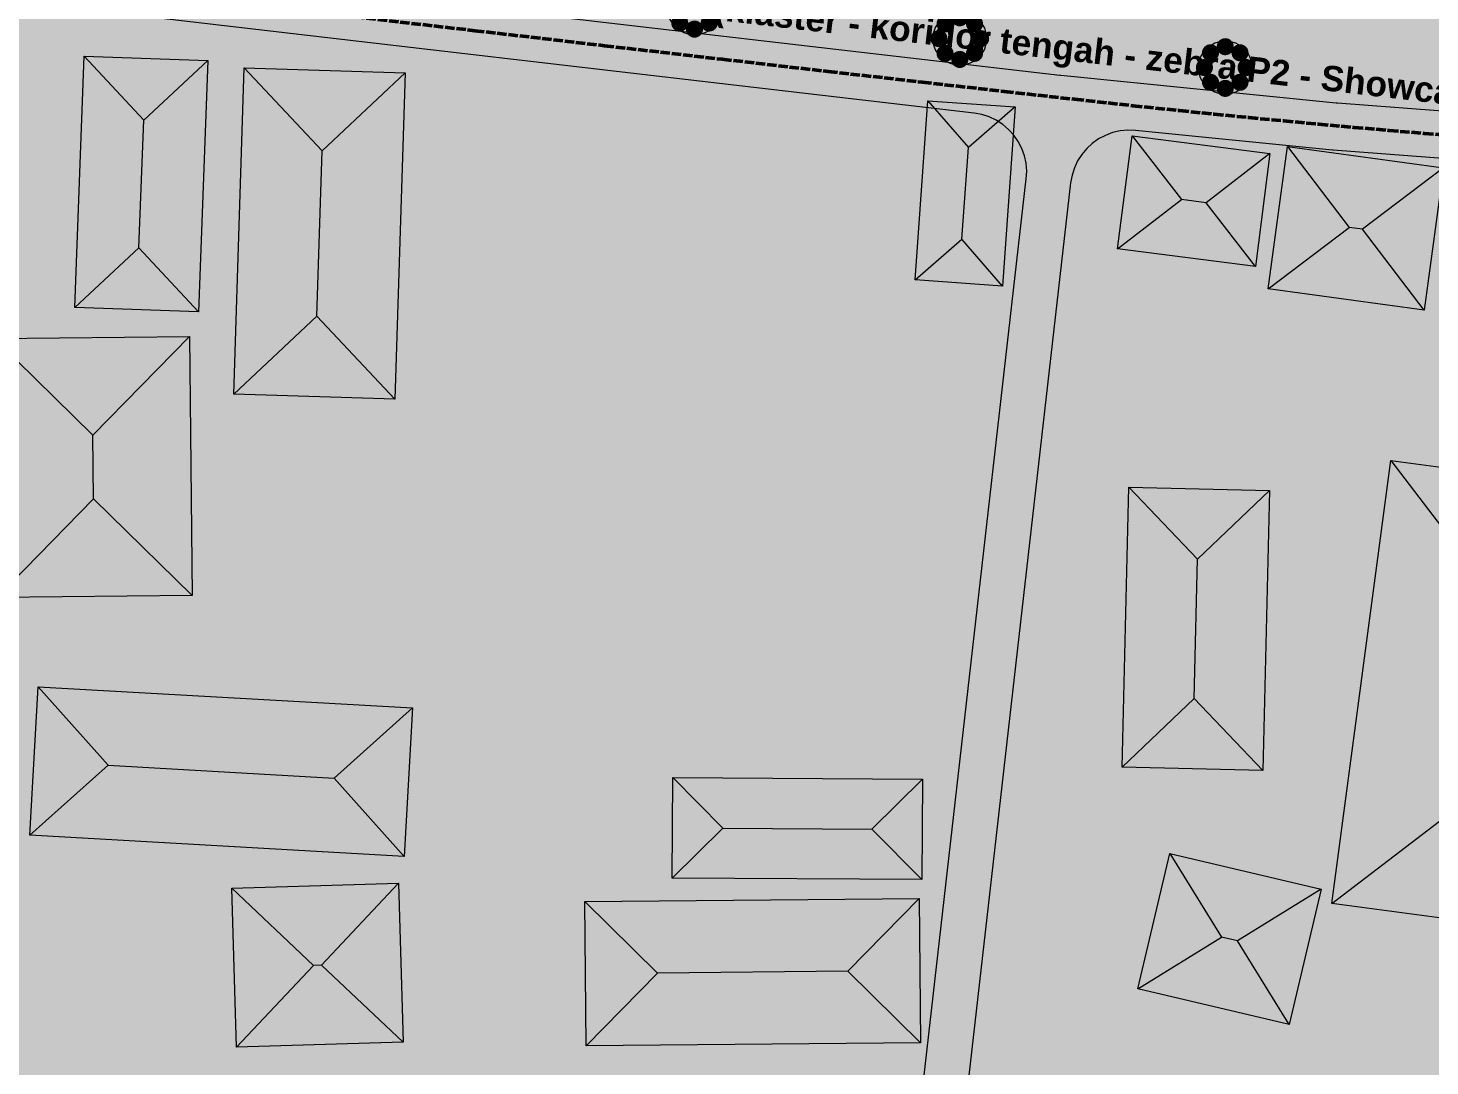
# Model space of a CAD drawing. Header units: metres. Extents: x 305909 to 307171, y 9156037 to 9156671.
# Drawn here: x 306562.7 to 306657.2, y 9156256.1 to 9156326 of the extents above; entities that cross this region are included whole.
import ezdxf

# ---------------------------------------------------------------- set-up
doc = ezdxf.new("R2010")
doc.units = ezdxf.units.M
doc.linetypes.add('DASHED2', pattern=[0.762, 0.635, -0.127])
for name, color, linetype, lineweight, true_color in [('B-BANGUNAN_PERMUKIMAN', 7, 'Continuous', 13, 0xf0cd8c), ('B-BAYANGAN', 7, 'Continuous', 0, 0x76786c), ('J-PERKERASAN_JALAN', 7, 'Continuous', 9, 0x989896), ('T-JALUR_WISATA_EDUKASI', 7, 'DASHED2', 50, 0xe66e00), ('V-POHON_PENEDUH', 7, 'Continuous', 13, 0x288232), ('Z-R', 7, 'Continuous', 0, 0xfaf4e6)]:
    doc.layers.add(name, color=color, linetype=linetype, lineweight=lineweight, true_color=true_color)
doc.styles.add('ARIALB', font='arialbd.ttf')

# ---------------------------------------------------------------- blocks, each defined once
blk = doc.blocks.new('POHON')
at = {"true_color": 0x3e843e}
h = blk.add_hatch(color=97, dxfattribs=at)
h.dxf.hatch_style = 1
edge = h.paths.add_edge_path()
edge.add_arc((0, 0.78), 0.32, 0, 360)
at = {"true_color": 0x347638}
h = blk.add_hatch(color=97, dxfattribs=at)
h.dxf.hatch_style = 1
edge = h.paths.add_edge_path()
edge.add_arc((0, 0), 1, 0, 360)
at = {"true_color": 0x3e843e}
h = blk.add_hatch(color=97, dxfattribs=at)
h.dxf.hatch_style = 1
edge = h.paths.add_edge_path()
edge.add_arc((-0.552, 0.552), 0.32, 0, 360)
at = {"true_color": 0x62a556}
h = blk.add_hatch(color=85, dxfattribs=at)
h.dxf.hatch_style = 1
edge = h.paths.add_edge_path()
edge.add_arc((-0.2, 0.22), 0.55, 0, 360)
at = {"true_color": 0x697060}
h = blk.add_hatch(color=251, dxfattribs=at)
h.dxf.hatch_style = 1
edge = h.paths.add_edge_path()
edge.add_arc((0.38, -0.38), 1, 0, 360)
at = {"true_color": 0x3e843e}
h = blk.add_hatch(color=97, dxfattribs=at)
h.dxf.hatch_style = 1
edge = h.paths.add_edge_path()
edge.add_arc((0.552, 0.552), 0.32, 0, 360)
h = blk.add_hatch(color=97, dxfattribs=at)
h.dxf.hatch_style = 1
edge = h.paths.add_edge_path()
edge.add_arc((-0.78, 0), 0.32, 0, 360)
h = blk.add_hatch(color=97, dxfattribs=at)
h.dxf.hatch_style = 1
edge = h.paths.add_edge_path()
edge.add_arc((0.78, 0), 0.32, 0, 360)
h = blk.add_hatch(color=97, dxfattribs=at)
h.dxf.hatch_style = 1
edge = h.paths.add_edge_path()
edge.add_arc((-0.552, -0.552), 0.32, 0, 360)
h = blk.add_hatch(color=97, dxfattribs=at)
h.dxf.hatch_style = 1
edge = h.paths.add_edge_path()
edge.add_arc((0, -0.78), 0.32, 0, 360)
h = blk.add_hatch(color=97, dxfattribs=at)
h.dxf.hatch_style = 1
edge = h.paths.add_edge_path()
edge.add_arc((0.552, -0.552), 0.32, 0, 360)
at = {"color": 99, "lineweight": 9, "true_color": 0x235528}
blk.add_circle((0, 0), 1, dxfattribs=at)

msp = doc.modelspace()

# ---------------------------------------------------------------- hatches: boundary and pattern name
at = {"layer": 'B-BANGUNAN_PERMUKIMAN', "true_color": 0xe6865b}
h = msp.add_hatch(color=23, dxfattribs=at)
h.dxf.hatch_style = 1
h.paths.add_polyline_path([(306566.444, 9156324.15), (306570.462, 9156319.819), (306570.14, 9156311.235), (306565.809, 9156307.216), (306566.444, 9156324.15)])
at = {"layer": 'B-BANGUNAN_PERMUKIMAN', "true_color": 0xe4855a}
h = msp.add_hatch(color=23, dxfattribs=at)
h.dxf.hatch_style = 1
h.paths.add_polyline_path([(306570.462, 9156319.819), (306566.444, 9156324.15), (306574.793, 9156323.837), (306570.462, 9156319.819)])
at = {"layer": 'B-BANGUNAN_PERMUKIMAN', "true_color": 0xb56948}
h = msp.add_hatch(color=35, dxfattribs=at)
h.dxf.hatch_style = 1
h.paths.add_polyline_path([(306574.763, 9156323.034), (306574.158, 9156306.904), (306570.14, 9156311.235), (306570.462, 9156319.819), (306574.793, 9156323.837), (306574.793, 9156323.837), (306574.763, 9156323.034)])
at = {"layer": 'B-BANGUNAN_PERMUKIMAN', "true_color": 0xe6855b}
h = msp.add_hatch(color=23, dxfattribs=at)
h.dxf.hatch_style = 1
h.paths.add_polyline_path([(306577.235, 9156323.352), (306577.236, 9156323.352), (306582.491, 9156317.755), (306582.14, 9156306.619), (306576.542, 9156301.364), (306577.235, 9156323.352)])
at = {"layer": 'B-BANGUNAN_PERMUKIMAN', "true_color": 0xe4855a}
h = msp.add_hatch(color=23, dxfattribs=at)
h.dxf.hatch_style = 1
h.paths.add_polyline_path([(306582.491, 9156317.755), (306577.236, 9156323.352), (306588.089, 9156323.01), (306582.491, 9156317.755)])
at = {"layer": 'B-BANGUNAN_PERMUKIMAN', "true_color": 0xb56a48}
h = msp.add_hatch(color=35, dxfattribs=at)
h.dxf.hatch_style = 1
h.paths.add_polyline_path([(306582.14, 9156306.619), (306582.491, 9156317.755), (306588.089, 9156323.01), (306587.395, 9156301.022), (306582.14, 9156306.619)])
at = {"layer": 'B-BANGUNAN_PERMUKIMAN', "true_color": 0xe6865b}
h = msp.add_hatch(color=23, dxfattribs=at)
h.dxf.hatch_style = 1
h.paths.add_polyline_path([(306623.307, 9156321.13), (306626.049, 9156317.975), (306625.616, 9156311.807), (306622.46, 9156309.065), (306622.46, 9156309.065), (306623.307, 9156321.13)])
at = {"layer": 'B-BANGUNAN_PERMUKIMAN', "true_color": 0xe3845a}
h = msp.add_hatch(color=23, dxfattribs=at)
h.dxf.hatch_style = 1
h.paths.add_polyline_path([(306626.049, 9156317.975), (306623.307, 9156321.13), (306629.204, 9156320.716), (306629.204, 9156320.716), (306626.049, 9156317.975)])
at = {"layer": 'B-BANGUNAN_PERMUKIMAN', "true_color": 0xb56948}
h = msp.add_hatch(color=35, dxfattribs=at)
h.dxf.hatch_style = 1
h.paths.add_polyline_path([(306625.616, 9156311.807), (306626.049, 9156317.975), (306629.204, 9156320.716), (306628.358, 9156308.651), (306625.616, 9156311.807)])
at = {"layer": 'B-BANGUNAN_PERMUKIMAN', "true_color": 0xe8875c}
h = msp.add_hatch(color=23, dxfattribs=at)
h.dxf.hatch_style = 1
h.paths.add_polyline_path([(306640.405, 9156314.472), (306636.11, 9156311.153), (306637.086, 9156318.767), (306640.405, 9156314.472)])
at = {"layer": 'B-BANGUNAN_PERMUKIMAN', "true_color": 0xe2835a}
h = msp.add_hatch(color=23, dxfattribs=at)
h.dxf.hatch_style = 1
h.paths.add_polyline_path([(306646.372, 9156317.577), (306642.077, 9156314.257), (306640.405, 9156314.472), (306637.086, 9156318.767), (306646.372, 9156317.577)])
at = {"layer": 'B-BANGUNAN_PERMUKIMAN', "true_color": 0xe8875c}
h = msp.add_hatch(color=23, dxfattribs=at)
h.dxf.hatch_style = 1
h.paths.add_polyline_path([(306651.709, 9156312.599), (306646.255, 9156308.454), (306647.564, 9156318.053), (306651.709, 9156312.599)])
at = {"layer": 'B-BANGUNAN_PERMUKIMAN', "true_color": 0xe18359}
h = msp.add_hatch(color=23, dxfattribs=at)
h.dxf.hatch_style = 1
h.paths.add_polyline_path([(306652.626, 9156312.474), (306651.709, 9156312.599), (306647.564, 9156318.053), (306658.08, 9156316.619), (306652.626, 9156312.474)])
at = {"layer": 'B-BANGUNAN_PERMUKIMAN', "true_color": 0xb36847}
h = msp.add_hatch(color=25, dxfattribs=at)
h.dxf.hatch_style = 1
h.paths.add_polyline_path([(306642.077, 9156314.257), (306646.372, 9156317.577), (306645.397, 9156309.962), (306642.077, 9156314.257)])
h = msp.add_hatch(color=25, dxfattribs=at)
h.dxf.hatch_style = 1
h.paths.add_polyline_path([(306652.626, 9156312.474), (306658.08, 9156316.619), (306658.08, 9156316.619), (306656.771, 9156307.02), (306652.626, 9156312.474)])
at = {"layer": 'B-BANGUNAN_PERMUKIMAN', "true_color": 0xb96c49}
h = msp.add_hatch(color=35, dxfattribs=at)
h.dxf.hatch_style = 1
h.paths.add_polyline_path([(306640.405, 9156314.472), (306642.077, 9156314.257), (306645.397, 9156309.962), (306636.11, 9156311.152), (306636.11, 9156311.153), (306640.405, 9156314.472)])
at = {"layer": 'B-BANGUNAN_PERMUKIMAN', "true_color": 0xba6c4a}
h = msp.add_hatch(color=35, dxfattribs=at)
h.dxf.hatch_style = 1
h.paths.add_polyline_path([(306646.255, 9156308.454), (306646.255, 9156308.454), (306651.709, 9156312.599), (306652.626, 9156312.474), (306656.771, 9156307.02), (306646.255, 9156308.454)])
at = {"layer": 'B-BANGUNAN_PERMUKIMAN', "true_color": 0xb86b49}
h = msp.add_hatch(color=35, dxfattribs=at)
h.dxf.hatch_style = 1
h.paths.add_polyline_path([(306625.616, 9156311.807), (306628.358, 9156308.651), (306622.46, 9156309.065), (306625.616, 9156311.807)])
at = {"layer": 'B-BANGUNAN_PERMUKIMAN', "true_color": 0xb76a49}
h = msp.add_hatch(color=35, dxfattribs=at)
h.dxf.hatch_style = 1
h.paths.add_polyline_path([(306570.14, 9156311.235), (306574.158, 9156306.904), (306574.158, 9156306.904), (306565.809, 9156307.216), (306570.14, 9156311.235)])
h = msp.add_hatch(color=35, dxfattribs=at)
h.dxf.hatch_style = 1
h.paths.add_polyline_path([(306582.14, 9156306.619), (306587.395, 9156301.022), (306587.395, 9156301.022), (306576.542, 9156301.364), (306582.14, 9156306.619)])
at = {"layer": 'B-BANGUNAN_PERMUKIMAN', "true_color": 0xe5855b}
h = msp.add_hatch(color=23, dxfattribs=at)
h.dxf.hatch_style = 1
h.paths.add_polyline_path([(306567.032, 9156298.601), (306560.387, 9156305.111), (306573.542, 9156305.246), (306567.032, 9156298.601)])
h = msp.add_hatch(color=23, dxfattribs=at)
h.dxf.hatch_style = 1
h.paths.add_polyline_path([(306567.032, 9156298.601), (306567.077, 9156294.317), (306560.567, 9156287.672), (306560.387, 9156305.111), (306567.032, 9156298.601)])
at = {"layer": 'B-BANGUNAN_PERMUKIMAN', "true_color": 0xb66a48}
h = msp.add_hatch(color=35, dxfattribs=at)
h.dxf.hatch_style = 1
h.paths.add_polyline_path([(306573.722, 9156287.807), (306567.077, 9156294.317), (306567.032, 9156298.601), (306573.542, 9156305.246), (306573.542, 9156305.246), (306573.722, 9156287.807)])
at = {"layer": 'B-BANGUNAN_PERMUKIMAN', "true_color": 0xe8875c}
h = msp.add_hatch(color=23, dxfattribs=at)
h.dxf.hatch_style = 1
h.paths.add_polyline_path([(306660.07, 9156289.639), (306657.805, 9156272.606), (306650.547, 9156267.052), (306654.516, 9156296.896), (306660.07, 9156289.639)])
at = {"layer": 'B-BANGUNAN_PERMUKIMAN', "true_color": 0xe28359}
h = msp.add_hatch(color=23, dxfattribs=at)
h.dxf.hatch_style = 1
h.paths.add_polyline_path([(306660.07, 9156289.639), (306654.516, 9156296.896), (306654.516, 9156296.897), (306667.328, 9156295.193), (306660.07, 9156289.639)])
at = {"layer": 'B-BANGUNAN_PERMUKIMAN', "true_color": 0xb66a48}
h = msp.add_hatch(color=35, dxfattribs=at)
h.dxf.hatch_style = 1
h.paths.add_polyline_path([(306567.077, 9156294.317), (306573.722, 9156287.807), (306560.567, 9156287.672), (306560.567, 9156287.672), (306567.077, 9156294.317)])
at = {"layer": 'B-BANGUNAN_PERMUKIMAN', "true_color": 0xe5855b}
h = msp.add_hatch(color=23, dxfattribs=at)
h.dxf.hatch_style = 1
h.paths.add_polyline_path([(306636.864, 9156295.103), (306641.495, 9156290.252), (306641.277, 9156280.861), (306636.425, 9156276.229), (306636.864, 9156295.103)])
at = {"layer": 'B-BANGUNAN_PERMUKIMAN', "true_color": 0xe4855b}
h = msp.add_hatch(color=23, dxfattribs=at)
h.dxf.hatch_style = 1
h.paths.add_polyline_path([(306641.495, 9156290.252), (306636.864, 9156295.103), (306646.347, 9156294.883), (306641.495, 9156290.252)])
at = {"layer": 'B-BANGUNAN_PERMUKIMAN', "true_color": 0xb66a48}
h = msp.add_hatch(color=35, dxfattribs=at)
h.dxf.hatch_style = 1
h.paths.add_polyline_path([(306641.277, 9156280.861), (306641.495, 9156290.252), (306646.347, 9156294.883), (306646.347, 9156294.883), (306645.908, 9156276.009), (306641.277, 9156280.861)])
at = {"layer": 'B-BANGUNAN_PERMUKIMAN', "true_color": 0xe6865b}
h = msp.add_hatch(color=23, dxfattribs=at)
h.dxf.hatch_style = 1
h.paths.add_polyline_path([(306568.06, 9156276.37), (306562.774, 9156271.651), (306562.774, 9156271.651), (306563.34, 9156281.656), (306568.06, 9156276.37)])
at = {"layer": 'B-BANGUNAN_PERMUKIMAN', "true_color": 0xe3845a}
h = msp.add_hatch(color=23, dxfattribs=at)
h.dxf.hatch_style = 1
h.paths.add_polyline_path([(306588.582, 9156280.227), (306588.582, 9156280.227), (306583.296, 9156275.508), (306568.06, 9156276.37), (306563.34, 9156281.656), (306588.582, 9156280.227)])
at = {"layer": 'B-BANGUNAN_PERMUKIMAN', "true_color": 0xb56948}
h = msp.add_hatch(color=35, dxfattribs=at)
h.dxf.hatch_style = 1
h.paths.add_polyline_path([(306583.296, 9156275.508), (306588.582, 9156280.227), (306588.015, 9156270.222), (306583.296, 9156275.508)])
at = {"layer": 'B-BANGUNAN_PERMUKIMAN', "true_color": 0xb76a48}
h = msp.add_hatch(color=35, dxfattribs=at)
h.dxf.hatch_style = 1
h.paths.add_polyline_path([(306641.277, 9156280.861), (306645.908, 9156276.009), (306645.908, 9156276.009), (306636.425, 9156276.229), (306641.277, 9156280.861)])
at = {"layer": 'B-BANGUNAN_PERMUKIMAN', "true_color": 0xb86b49}
h = msp.add_hatch(color=35, dxfattribs=at)
h.dxf.hatch_style = 1
h.paths.add_polyline_path([(306568.06, 9156276.37), (306583.296, 9156275.508), (306588.015, 9156270.222), (306562.774, 9156271.651), (306568.06, 9156276.37)])
at = {"layer": 'B-BANGUNAN_PERMUKIMAN', "true_color": 0xe5855b}
h = msp.add_hatch(color=23, dxfattribs=at)
h.dxf.hatch_style = 1
h.paths.add_polyline_path([(306609.487, 9156272.134), (306606.077, 9156268.767), (306606.119, 9156275.544), (306609.487, 9156272.134)])
h = msp.add_hatch(color=23, dxfattribs=at)
h.dxf.hatch_style = 1
h.paths.add_polyline_path([(306622.947, 9156275.438), (306619.537, 9156272.071), (306609.487, 9156272.134), (306606.119, 9156275.544), (306622.947, 9156275.438)])
at = {"layer": 'B-BANGUNAN_PERMUKIMAN', "true_color": 0xb66a48}
h = msp.add_hatch(color=35, dxfattribs=at)
h.dxf.hatch_style = 1
h.paths.add_polyline_path([(306619.537, 9156272.071), (306622.947, 9156275.438), (306622.904, 9156268.661), (306622.904, 9156268.661), (306619.537, 9156272.071)])
at = {"layer": 'B-BANGUNAN_PERMUKIMAN', "true_color": 0xb96c4a}
h = msp.add_hatch(color=35, dxfattribs=at)
h.dxf.hatch_style = 1
h.paths.add_polyline_path([(306657.805, 9156272.606), (306663.359, 9156265.348), (306650.547, 9156267.052), (306657.805, 9156272.606)])
at = {"layer": 'B-BANGUNAN_PERMUKIMAN', "true_color": 0xb66a48}
h = msp.add_hatch(color=35, dxfattribs=at)
h.dxf.hatch_style = 1
h.paths.add_polyline_path([(306609.487, 9156272.134), (306619.537, 9156272.071), (306622.904, 9156268.661), (306606.077, 9156268.767), (306609.487, 9156272.134)])
at = {"layer": 'B-BANGUNAN_PERMUKIMAN', "true_color": 0xea885d}
h = msp.add_hatch(color=23, dxfattribs=at)
h.dxf.hatch_style = 1
h.paths.add_polyline_path([(306639.627, 9156270.432), (306639.627, 9156270.432), (306643.115, 9156264.79), (306637.473, 9156261.301), (306639.627, 9156270.432)])
at = {"layer": 'B-BANGUNAN_PERMUKIMAN', "true_color": 0xdf8258}
h = msp.add_hatch(color=23, dxfattribs=at)
h.dxf.hatch_style = 1
h.paths.add_polyline_path([(306644.181, 9156264.539), (306643.115, 9156264.79), (306639.627, 9156270.432), (306649.823, 9156268.027), (306649.823, 9156268.027), (306644.181, 9156264.539)])
at = {"layer": 'B-BANGUNAN_PERMUKIMAN', "true_color": 0xe5855b}
h = msp.add_hatch(color=23, dxfattribs=at)
h.dxf.hatch_style = 1
h.paths.add_polyline_path([(306587.636, 9156268.413), (306587.636, 9156268.413), (306582.442, 9156262.904), (306581.901, 9156262.888), (306576.392, 9156268.083), (306587.636, 9156268.413)])
at = {"layer": 'B-BANGUNAN_PERMUKIMAN', "true_color": 0xe4855b}
h = msp.add_hatch(color=23, dxfattribs=at)
h.dxf.hatch_style = 1
h.paths.add_polyline_path([(306576.392, 9156268.083), (306581.901, 9156262.888), (306576.706, 9156257.378), (306576.392, 9156268.083)])
at = {"layer": 'B-BANGUNAN_PERMUKIMAN', "true_color": 0xb76a48}
h = msp.add_hatch(color=35, dxfattribs=at)
h.dxf.hatch_style = 1
h.paths.add_polyline_path([(306582.442, 9156262.904), (306587.636, 9156268.413), (306587.951, 9156257.709), (306582.442, 9156262.904)])
at = {"layer": 'B-BANGUNAN_PERMUKIMAN', "true_color": 0xb16746}
h = msp.add_hatch(color=25, dxfattribs=at)
h.dxf.hatch_style = 1
h.paths.add_polyline_path([(306644.181, 9156264.539), (306649.823, 9156268.027), (306647.669, 9156258.896), (306644.181, 9156264.539)])
at = {"layer": 'B-BANGUNAN_PERMUKIMAN', "true_color": 0xe5855b}
h = msp.add_hatch(color=23, dxfattribs=at)
h.dxf.hatch_style = 1
h.paths.add_polyline_path([(306622.735, 9156267.395), (306622.735, 9156267.395), (306617.916, 9156262.485), (306605.103, 9156262.365), (306600.193, 9156267.183), (306622.735, 9156267.395)])
h = msp.add_hatch(color=23, dxfattribs=at)
h.dxf.hatch_style = 1
h.paths.add_polyline_path([(306600.193, 9156267.183), (306605.103, 9156262.365), (306600.284, 9156257.455), (306600.193, 9156267.183)])
at = {"layer": 'B-BANGUNAN_PERMUKIMAN', "true_color": 0xb66a48}
h = msp.add_hatch(color=35, dxfattribs=at)
h.dxf.hatch_style = 1
h.paths.add_polyline_path([(306617.916, 9156262.485), (306622.735, 9156267.395), (306622.826, 9156257.666), (306617.916, 9156262.485)])
at = {"layer": 'B-BANGUNAN_PERMUKIMAN', "true_color": 0xbc6d4b}
h = msp.add_hatch(color=13, dxfattribs=at)
h.dxf.hatch_style = 1
h.paths.add_polyline_path([(306637.473, 9156261.301), (306643.115, 9156264.79), (306644.181, 9156264.539), (306647.669, 9156258.896), (306637.473, 9156261.301)])
at = {"layer": 'B-BANGUNAN_PERMUKIMAN', "true_color": 0xb66a48}
h = msp.add_hatch(color=35, dxfattribs=at)
h.dxf.hatch_style = 1
h.paths.add_polyline_path([(306576.706, 9156257.378), (306581.901, 9156262.888), (306582.442, 9156262.904), (306587.951, 9156257.709), (306576.706, 9156257.378)])
h = msp.add_hatch(color=35, dxfattribs=at)
h.dxf.hatch_style = 1
h.paths.add_polyline_path([(306605.103, 9156262.365), (306617.916, 9156262.485), (306622.826, 9156257.666), (306622.826, 9156257.666), (306600.284, 9156257.455), (306605.103, 9156262.365)])
at = {"layer": 'B-BAYANGAN', "true_color": 0x76786c}
h = msp.add_hatch(color=8, dxfattribs=at)
h.dxf.hatch_style = 1
h.paths.add_polyline_path([(306575.543, 9156323.087), (306574.908, 9156306.154), (306566.559, 9156306.466), (306567.194, 9156323.4), (306575.543, 9156323.087)])
h = msp.add_hatch(color=8, dxfattribs=at)
h.dxf.hatch_style = 1
h.paths.add_polyline_path([(306588.839, 9156322.26), (306588.145, 9156300.272), (306577.292, 9156300.614), (306577.985, 9156322.602), (306588.839, 9156322.26)])
h = msp.add_hatch(color=8, dxfattribs=at)
h.dxf.hatch_style = 1
h.paths.add_polyline_path([(306629.954, 9156319.966), (306629.108, 9156307.901), (306623.21, 9156308.315), (306624.057, 9156320.38), (306629.954, 9156319.966)])
h = msp.add_hatch(color=8, dxfattribs=at)
h.dxf.hatch_style = 1
h.paths.add_polyline_path([(306647.123, 9156316.827), (306646.147, 9156309.212), (306636.86, 9156310.402), (306637.836, 9156318.017), (306647.123, 9156316.827)])
h = msp.add_hatch(color=8, dxfattribs=at)
h.dxf.hatch_style = 1
h.paths.add_polyline_path([(306658.83, 9156315.869), (306657.521, 9156306.27), (306647.005, 9156307.704), (306648.314, 9156317.303), (306658.83, 9156315.869)])
h = msp.add_hatch(color=8, dxfattribs=at)
h.dxf.hatch_style = 1
h.paths.add_polyline_path([(306574.472, 9156287.057), (306561.317, 9156286.921), (306561.137, 9156304.361), (306574.292, 9156304.496), (306574.472, 9156287.057)])
h = msp.add_hatch(color=8, dxfattribs=at)
h.dxf.hatch_style = 1
h.paths.add_polyline_path([(306668.078, 9156294.443), (306664.109, 9156264.598), (306651.297, 9156266.302), (306655.266, 9156296.147), (306668.078, 9156294.443)])
h = msp.add_hatch(color=8, dxfattribs=at)
h.dxf.hatch_style = 1
h.paths.add_polyline_path([(306647.097, 9156294.133), (306646.658, 9156275.259), (306637.175, 9156275.479), (306637.614, 9156294.353), (306647.097, 9156294.133)])
h = msp.add_hatch(color=8, dxfattribs=at)
h.dxf.hatch_style = 1
h.paths.add_polyline_path([(306589.332, 9156279.477), (306588.765, 9156269.472), (306563.524, 9156270.901), (306564.09, 9156280.906), (306589.332, 9156279.477)])
h = msp.add_hatch(color=8, dxfattribs=at)
h.dxf.hatch_style = 1
h.paths.add_polyline_path([(306623.697, 9156274.688), (306623.654, 9156267.911), (306606.827, 9156268.017), (306606.869, 9156274.794), (306623.697, 9156274.688)])
h = msp.add_hatch(color=8, dxfattribs=at)
h.dxf.hatch_style = 1
h.paths.add_polyline_path([(306650.573, 9156267.277), (306648.419, 9156258.146), (306638.223, 9156260.551), (306640.376, 9156269.682), (306650.573, 9156267.277)])
h = msp.add_hatch(color=8, dxfattribs=at)
h.dxf.hatch_style = 1
h.paths.add_polyline_path([(306588.701, 9156256.959), (306577.456, 9156256.628), (306577.141, 9156267.333), (306588.386, 9156267.664), (306588.701, 9156256.959)])
h = msp.add_hatch(color=8, dxfattribs=at)
h.dxf.hatch_style = 1
h.paths.add_polyline_path([(306623.576, 9156256.916), (306601.034, 9156256.705), (306600.942, 9156266.433), (306623.485, 9156266.645), (306623.576, 9156256.916)])
at = {"layer": 'J-PERKERASAN_JALAN', "true_color": 0x989896}
h = msp.add_hatch(color=252, dxfattribs=at)
h.dxf.hatch_style = 1
h.paths.add_polyline_path([(306644.846, 9156501.891), (306682.628, 9156491.9), (306683.147, 9156491.799), (306683.674, 9156491.767), (306684.2, 9156491.805), (306684.718, 9156491.912), (306685.216, 9156492.086), (306685.687, 9156492.324), (306686.123, 9156492.622), (306686.516, 9156492.975), (306686.858, 9156493.377), (306687.145, 9156493.82), (306687.371, 9156494.297), (306687.532, 9156494.8), (306687.626, 9156495.32), (306695.984, 9156569.63), (306695.989, 9156569.68), (306698.582, 9156595.648), (306698.6, 9156596.174), (306698.548, 9156596.698), (306698.428, 9156597.211), (306698.242, 9156597.704), (306697.992, 9156598.168), (306697.684, 9156598.595), (306697.322, 9156598.978), (306696.913, 9156599.31), (306696.464, 9156599.585), (306695.982, 9156599.799), (306695.477, 9156599.948), (306694.957, 9156600.029), (306670.552, 9156602.201), (306670.518, 9156602.204), (306670.5, 9156602.206), (306670.466, 9156602.21), (306657.245, 9156603.85), (306657.037, 9156603.87), (306645.006, 9156604.728), (306644.988, 9156604.729), (306644.846, 9156604.739), (306644.846, 9156621.261), (306646.404, 9156640), (306649.414, 9156640), (306647.057, 9156611.647), (306647.048, 9156611.12), (306647.108, 9156610.596), (306647.237, 9156610.085), (306647.432, 9156609.595), (306647.689, 9156609.135), (306648.005, 9156608.713), (306648.374, 9156608.336), (306648.789, 9156608.011), (306649.243, 9156607.743), (306649.728, 9156607.538), (306650.236, 9156607.397), (306650.758, 9156607.325), (306657.367, 9156606.854), (306657.419, 9156606.85), (306657.445, 9156606.847), (306657.497, 9156606.842), (306665.344, 9156605.868), (306665.869, 9156605.838), (306666.394, 9156605.877), (306666.909, 9156605.984), (306667.406, 9156606.159), (306667.875, 9156606.397), (306668.309, 9156606.694), (306668.701, 9156607.046), (306669.043, 9156607.446), (306669.329, 9156607.888), (306669.555, 9156608.363), (306669.716, 9156608.864), (306669.81, 9156609.382), (306673.323, 9156640), (306676.343, 9156640), (306672.801, 9156609.131), (306672.776, 9156608.6), (306672.821, 9156608.07), (306672.936, 9156607.551), (306673.119, 9156607.051), (306673.367, 9156606.581), (306673.675, 9156606.147), (306674.037, 9156605.758), (306674.448, 9156605.421), (306674.9, 9156605.141), (306675.385, 9156604.924), (306675.895, 9156604.773), (306676.421, 9156604.69), (306695.455, 9156602.997), (306695.967, 9156602.984), (306696.477, 9156603.037), (306696.976, 9156603.155), (306697.455, 9156603.336), (306697.908, 9156603.576), (306698.326, 9156603.873), (306698.703, 9156604.22), (306699.032, 9156604.613), (306699.309, 9156605.044), (306699.528, 9156605.508), (306699.686, 9156605.996), (306699.78, 9156606.499), (306703.845, 9156640), (306706.867, 9156640), (306702.827, 9156606.709), (306702.798, 9156606.205), (306702.833, 9156605.702), (306702.931, 9156605.207), (306703.09, 9156604.728), (306703.308, 9156604.273), (306703.582, 9156603.849), (306703.907, 9156603.463), (306704.278, 9156603.121), (306704.689, 9156602.828), (306705.134, 9156602.59), (306705.605, 9156602.409), (306706.096, 9156602.289), (306706.597, 9156602.232), (306734.805, 9156600.812), (306735.341, 9156600.821), (306735.872, 9156600.902), (306736.387, 9156601.053), (306736.877, 9156601.271), (306737.333, 9156601.554), (306737.748, 9156601.894), (306738.113, 9156602.288), (306738.422, 9156602.726), (306738.67, 9156603.202), (306738.852, 9156603.707), (306738.964, 9156604.231), (306739.006, 9156604.766), (306739.208, 9156624.77), (306739.214, 9156624.897), (306739.218, 9156624.96), (306739.232, 9156625.087), (306739.378, 9156626.142), (306739.392, 9156626.229), (306739.431, 9156626.4), (306739.456, 9156626.484), (306739.711, 9156627.27), (306739.743, 9156627.363), (306739.812, 9156627.52), (306739.883, 9156627.648), (306739.981, 9156627.788), (306740.042, 9156627.864), (306740.45, 9156628.344), (306740.517, 9156628.418), (306740.644, 9156628.54), (306740.762, 9156628.632), (306740.888, 9156628.713), (306741.022, 9156628.78), (306741.186, 9156628.842), (306741.282, 9156628.871), (306741.894, 9156629.037), (306741.984, 9156629.059), (306742.165, 9156629.09), (306742.257, 9156629.1), (306742.92, 9156629.153), (306742.958, 9156629.155), (306742.978, 9156629.157), (306743.016, 9156629.158), (306746.832, 9156629.316), (306746.832, 9156624.748), (306746.627, 9156624.785), (306746.112, 9156624.811), (306745.599, 9156624.77), (306745.094, 9156624.664), (306744.608, 9156624.494), (306744.148, 9156624.263), (306743.721, 9156623.975), (306743.334, 9156623.634), (306742.995, 9156623.246), (306742.709, 9156622.818), (306742.479, 9156622.357), (306742.311, 9156621.87), (306742.207, 9156621.366), (306742.169, 9156620.852), (306742.009, 9156605.084), (306742.036, 9156604.578), (306742.127, 9156604.079), (306742.281, 9156603.595), (306742.494, 9156603.135), (306742.764, 9156602.705), (306743.086, 9156602.313), (306743.455, 9156601.965), (306743.865, 9156601.667), (306744.31, 9156601.423), (306744.782, 9156601.237), (306745.274, 9156601.112), (306745.778, 9156601.051), (306746.285, 9156601.053), (306746.832, 9156601.091), (306746.832, 9156598.084), (306740.557, 9156597.65), (306740.55, 9156597.65), (306739.623, 9156597.584), (306739.502, 9156597.579), (306739.441, 9156597.578), (306739.32, 9156597.581), (306705.781, 9156599.269), (306705.274, 9156599.263), (306704.772, 9156599.192), (306704.283, 9156599.059), (306703.815, 9156598.864), (306703.375, 9156598.612), (306702.971, 9156598.307), (306702.609, 9156597.952), (306702.294, 9156597.555), (306702.032, 9156597.121), (306701.827, 9156596.658), (306701.682, 9156596.172), (306701.6, 9156595.672), (306698.971, 9156569.354), (306698.97, 9156569.345), (306698.968, 9156569.32), (306690.454, 9156493.625), (306690.43, 9156493.089), (306690.478, 9156492.555), (306690.597, 9156492.032), (306690.785, 9156491.529), (306691.038, 9156491.057), (306691.353, 9156490.622), (306691.723, 9156490.233), (306692.141, 9156489.897), (306692.601, 9156489.621), (306693.093, 9156489.408), (306693.61, 9156489.263), (306746.584, 9156478.174), (306746.832, 9156478.131), (306746.832, 9156474.899), (306746.254, 9156474.979), (306746.187, 9156474.99), (306746.147, 9156474.997), (306746.081, 9156475.01), (306693.923, 9156485.928), (306693.42, 9156486.001), (306692.911, 9156486.008), (306692.406, 9156485.952), (306691.912, 9156485.831), (306691.437, 9156485.649), (306690.989, 9156485.409), (306690.575, 9156485.113), (306690.202, 9156484.767), (306689.876, 9156484.377), (306689.603, 9156483.949), (306689.385, 9156483.489), (306689.228, 9156483.005), (306689.134, 9156482.506), (306680.222, 9156410.677), (306675.974, 9156376.463), (306675.956, 9156376.284), (306671.777, 9156323.14), (306671.77, 9156322.633), (306671.826, 9156322.13), (306671.946, 9156321.638), (306672.127, 9156321.165), (306672.366, 9156320.718), (306672.66, 9156320.305), (306673.003, 9156319.933), (306673.391, 9156319.607), (306673.817, 9156319.333), (306674.274, 9156319.115), (306674.755, 9156318.956), (306675.252, 9156318.859), (306742.855, 9156310.121), (306742.925, 9156310.112), (306746.832, 9156309.677), (306746.832, 9156306.458), (306742.535, 9156306.936), (306742.507, 9156306.939), (306675.118, 9156315.65), (306674.596, 9156315.683), (306674.073, 9156315.648), (306673.56, 9156315.544), (306673.065, 9156315.375), (306672.596, 9156315.142), (306672.162, 9156314.85), (306671.769, 9156314.504), (306671.425, 9156314.109), (306671.135, 9156313.673), (306670.905, 9156313.203), (306670.738, 9156312.706), (306670.638, 9156312.193), (306658.158, 9156215.036), (306658.126, 9156214.508), (306658.163, 9156213.981), (306658.269, 9156213.463), (306658.443, 9156212.964), (306658.681, 9156212.492), (306658.979, 9156212.056), (306659.333, 9156211.663), (306659.734, 9156211.32), (306660.178, 9156211.032), (306660.656, 9156210.806), (306661.159, 9156210.645), (306661.679, 9156210.551), (306720.042, 9156203.993), (306720.074, 9156203.989), (306720.09, 9156203.987), (306720.122, 9156203.983), (306746.832, 9156200.101), (306746.832, 9156197.07), (306725.61, 9156200.154), (306725.102, 9156200.195), (306724.593, 9156200.171), (306724.091, 9156200.082), (306723.604, 9156199.931), (306723.141, 9156199.719), (306722.709, 9156199.45), (306722.314, 9156199.127), (306721.963, 9156198.758), (306721.662, 9156198.346), (306721.416, 9156197.9), (306721.229, 9156197.426), (306721.103, 9156196.932), (306721.041, 9156196.427), (306718.22, 9156147.695), (306718.204, 9156147.573), (306718.081, 9156147.572), (306715.348, 9156147.731), (306715.226, 9156147.746), (306715.225, 9156147.869), (306718.092, 9156197.386), (306718.089, 9156197.891), (306718.023, 9156198.392), (306717.894, 9156198.88), (306717.704, 9156199.349), (306717.457, 9156199.789), (306717.156, 9156200.195), (306716.807, 9156200.56), (306716.414, 9156200.878), (306715.985, 9156201.144), (306715.525, 9156201.354), (306715.043, 9156201.504), (306714.545, 9156201.592), (306655.828, 9156208.19), (306655.755, 9156208.199), (306655.718, 9156208.205), (306655.646, 9156208.217), (306644.846, 9156210.245), (306644.846, 9156213.297), (306650.508, 9156212.234), (306651.047, 9156212.17), (306651.589, 9156212.18), (306652.125, 9156212.263), (306652.645, 9156212.418), (306653.139, 9156212.642), (306653.598, 9156212.93), (306654.014, 9156213.278), (306654.38, 9156213.679), (306654.687, 9156214.126), (306654.931, 9156214.611), (306655.108, 9156215.124), (306655.213, 9156215.656), (306667.626, 9156312.291), (306667.658, 9156312.83), (306667.618, 9156313.369), (306667.505, 9156313.897), (306667.322, 9156314.406), (306667.072, 9156314.885), (306666.76, 9156315.326), (306666.391, 9156315.721), (306665.973, 9156316.063), (306665.512, 9156316.345), (306665.017, 9156316.562), (306664.498, 9156316.711), (306663.963, 9156316.789), (306650.646, 9156317.806), (306650.624, 9156317.808), (306650.61, 9156317.809), (306650.587, 9156317.811), (306644.846, 9156318.383), (306644.846, 9156321.599), (306650.851, 9156321.001), (306650.943, 9156320.993), (306664.514, 9156319.956), (306665.037, 9156319.95), (306665.556, 9156320.013), (306666.062, 9156320.142), (306666.547, 9156320.337), (306667.002, 9156320.593), (306667.42, 9156320.906), (306667.794, 9156321.271), (306668.117, 9156321.681), (306668.384, 9156322.131), (306668.59, 9156322.611), (306668.732, 9156323.114), (306668.807, 9156323.631), (306672.973, 9156376.62), (306672.977, 9156376.665), (306672.98, 9156376.687), (306672.985, 9156376.732), (306676.578, 9156405.674), (306676.609, 9156406.191), (306676.572, 9156406.708), (306676.469, 9156407.216), (306676.301, 9156407.706), (306676.071, 9156408.17), (306675.783, 9156408.6), (306675.442, 9156408.99), (306675.054, 9156409.333), (306674.624, 9156409.622), (306674.161, 9156409.854), (306673.672, 9156410.023), (306673.164, 9156410.128), (306650.07, 9156413.368), (306649.949, 9156413.393), (306649.958, 9156413.515), (306650.338, 9156416.227), (306650.364, 9156416.348), (306650.486, 9156416.338), (306673.408, 9156413.124), (306673.935, 9156413.085), (306674.463, 9156413.116), (306674.982, 9156413.216), (306675.483, 9156413.384), (306675.957, 9156413.617), (306676.397, 9156413.91), (306676.795, 9156414.259), (306677.142, 9156414.657), (306677.435, 9156415.097), (306677.667, 9156415.572), (306677.834, 9156416.073), (306677.933, 9156416.592), (306686.301, 9156484.039), (306686.331, 9156484.559), (306686.293, 9156485.08), (306686.188, 9156485.591), (306686.018, 9156486.084), (306685.784, 9156486.55), (306685.492, 9156486.982), (306685.146, 9156487.373), (306684.752, 9156487.715), (306684.317, 9156488.003), (306683.849, 9156488.232), (306683.354, 9156488.398), (306644.846, 9156498.581), (306644.846, 9156501.891)])
h = msp.add_hatch(color=252, dxfattribs=at)
h.dxf.hatch_style = 1
h.paths.add_polyline_path([(306644.846, 9156210.245), (306626.618, 9156213.667), (306626.505, 9156213.691), (306626.174, 9156213.794), (306626.172, 9156213.789), (306625.862, 9156213.883), (306625.354, 9156213.968), (306624.838, 9156213.986), (306624.325, 9156213.939), (306623.822, 9156213.825), (306623.337, 9156213.648), (306622.88, 9156213.41), (306622.457, 9156213.116), (306622.075, 9156212.769), (306621.729, 9156212.411), (306621.668, 9156212.351), (306621.539, 9156212.238), (306621.471, 9156212.187), (306607.409, 9156201.912), (306607.349, 9156201.87), (306607.224, 9156201.792), (306607.159, 9156201.757), (306606.505, 9156201.413), (306606.073, 9156201.15), (306605.678, 9156200.835), (306605.326, 9156200.473), (306605.023, 9156200.069), (306604.772, 9156199.631), (306604.579, 9156199.164), (306604.447, 9156198.676), (306604.376, 9156198.176), (306604.37, 9156197.671), (306604.835, 9156188.419), (306604.833, 9156188.296), (306604.711, 9156188.282), (306601.976, 9156188.144), (306601.853, 9156188.146), (306601.839, 9156188.268), (306601.453, 9156195.94), (306601.389, 9156196.479), (306601.253, 9156197.005), (306601.046, 9156197.507), (306600.773, 9156197.977), (306600.44, 9156198.406), (306600.051, 9156198.785), (306599.614, 9156199.108), (306599.138, 9156199.369), (306598.63, 9156199.563), (306598.101, 9156199.687), (306597.561, 9156199.737), (306556.9, 9156200.778), (306556.778, 9156200.789), (306556.773, 9156200.912), (306556.843, 9156203.649), (306556.854, 9156203.772), (306556.977, 9156203.777), (306601.303, 9156202.643), (306601.811, 9156202.662), (306602.313, 9156202.746), (306602.8, 9156202.893), (306603.265, 9156203.1), (306605.437, 9156204.241), (306605.937, 9156204.552), (306619.355, 9156214.356), (306619.871, 9156214.805), (306619.929, 9156214.865), (306620.277, 9156215.277), (306620.566, 9156215.733), (306620.792, 9156216.223), (306620.949, 9156216.74), (306621.036, 9156217.273), (306621.05, 9156217.812), (306620.991, 9156218.349), (306620.86, 9156218.873), (306620.66, 9156219.374), (306620.65, 9156219.397), (306620.581, 9156219.576), (306620.533, 9156219.762), (306620.514, 9156219.87), (306620.144, 9156222.417), (306620.131, 9156222.52), (306620.123, 9156222.729), (306620.127, 9156222.833), (306620.339, 9156226.114), (306620.342, 9156226.174), (306620.808, 9156235.592), (306620.812, 9156235.656), (306620.815, 9156235.688), (306620.821, 9156235.752), (306629.955, 9156315.881), (306629.98, 9156316.402), (306629.937, 9156316.923), (306629.827, 9156317.434), (306629.65, 9156317.926), (306629.412, 9156318.39), (306629.114, 9156318.82), (306628.764, 9156319.207), (306628.365, 9156319.545), (306627.926, 9156319.829), (306627.454, 9156320.052), (306626.957, 9156320.213), (306626.443, 9156320.307), (306562.01, 9156327.803), (306561.978, 9156327.806), (306535.875, 9156330.627), (306535.852, 9156330.629), (306524.104, 9156331.829), (306524.104, 9156335.046), (306536.182, 9156333.812), (306562.328, 9156330.987), (306632.217, 9156322.857), (306632.283, 9156322.849), (306644.846, 9156321.599), (306644.846, 9156318.383), (306637.314, 9156319.133), (306636.796, 9156319.151), (306636.279, 9156319.101), (306635.774, 9156318.986), (306635.288, 9156318.805), (306634.829, 9156318.564), (306634.405, 9156318.265), (306634.024, 9156317.914), (306633.691, 9156317.517), (306633.412, 9156317.079), (306633.192, 9156316.61), (306633.035, 9156316.116), (306632.943, 9156315.606), (306623.818, 9156235.556), (306623.797, 9156235.3), (306623.337, 9156225.995), (306623.336, 9156225.973), (306623.155, 9156223.163), (306623.15, 9156222.745), (306623.188, 9156222.33), (306623.359, 9156221.154), (306623.446, 9156220.723), (306623.58, 9156220.304), (306623.759, 9156219.902), (306624.052, 9156219.333), (306624.347, 9156218.846), (306624.67, 9156218.391), (306625.054, 9156217.928), (306625.502, 9156217.528), (306625.572, 9156217.474), (306625.964, 9156217.209), (306626.384, 9156216.993), (306626.861, 9156216.782), (306627.294, 9156216.619), (306627.742, 9156216.508), (306644.846, 9156213.297), (306644.846, 9156210.245)])
at = {"layer": 'T-JALUR_WISATA_EDUKASI', "true_color": 0xe66e00}
h = msp.add_hatch(color=32, dxfattribs=at)
h.dxf.hatch_style = 1
h.paths.add_polyline_path([(306636.058, 9156320.922), (306632.928, 9156319.907), (306633.222, 9156322.591)])
at = {"layer": 'Z-R', "true_color": 0xe2eacc}
h = msp.add_hatch(color=254, dxfattribs=at)
h.dxf.hatch_style = 1
h.paths.add_polyline_path([(306499.604, 9156305.811), (306466.679, 9156301.994), (306472.882, 9156235.666), (306497.912, 9156229.062), (306526.804, 9156228.986), (306531.575, 9156219.919), (306532.491, 9156127.582), (306486.314, 9156132.333), (306393.989, 9156155.199), (306332.726, 9156171.593), (306288.72, 9156190.576), (306246.009, 9156220.776), (306216.24, 9156242.779), (306193.374, 9156263.487), (306160.586, 9156296.707), (306133.406, 9156338.556), (306127.354, 9156361.253), (306094.195, 9156358.842), (306090.504, 9156366.668), (306061.399, 9156428.371), (306035.152, 9156500.205), (306017.705, 9156550.308), (306008.214, 9156577.564), (306141.306, 9156568.881), (306165.696, 9156567.29), (306165.696, 9156567.29), (306200.223, 9156564.074), (306291.75, 9156555.548), (306369.455, 9156545.532), (306471.945, 9156528.538), (306458.481, 9156529.505), (306455.788, 9156529.715), (306453.061, 9156530.08), (306440, 9156532.835), (306440, 9156532.835), (306440, 9156532.835), (306440, 9156532.835), (306424.61, 9156536.081), (306424.61, 9156536.081), (306385.74, 9156542.791), (306385.74, 9156542.791), (306305.003, 9156549.608), (306305.003, 9156549.608), (306215.657, 9156559.53), (306215.657, 9156559.53), (306186.122, 9156560.815), (306186.122, 9156560.815), (306160.523, 9156563.133), (306160.523, 9156563.133), (306119.178, 9156567.786), (306119.178, 9156567.786), (306039.052, 9156573.455), (306039.052, 9156573.455), (306033.081, 9156573.806), (306033.081, 9156573.806), (306033.081, 9156573.806), (306051.45, 9156523.215), (306051.451, 9156523.214), (306060.206, 9156485.254), (306060.206, 9156485.254), (306060.207, 9156485.254), (306057.483, 9156485.596), (306070.599, 9156438.472), (306116.984, 9156440.275), (306147.963, 9156437.914), (306199.856, 9156410.566), (306230.346, 9156409.784), (306281.946, 9156409.003), (306338.236, 9156402.748), (306341.903, 9156461.433), (306341.903, 9156461.433), (306341.904, 9156461.433), (306343.891, 9156461.177), (306340.232, 9156402.624), (306340.209, 9156402.422), (306340.166, 9156402.225), (306340.103, 9156402.033), (306340.021, 9156401.848), (306339.921, 9156401.672), (306339.804, 9156401.507), (306339.67, 9156401.355), (306339.522, 9156401.217), (306339.361, 9156401.095), (306339.188, 9156400.99), (306339.006, 9156400.902), (306338.815, 9156400.834), (306338.619, 9156400.785), (306338.419, 9156400.757), (306338.217, 9156400.748), (306338.015, 9156400.76), (306281.82, 9156407.004), (306230.316, 9156407.785), (306230.295, 9156407.785), (306199.805, 9156408.567), (306199.621, 9156408.58), (306199.44, 9156408.61), (306199.262, 9156408.656), (306199.09, 9156408.719), (306198.923, 9156408.797), (306147.397, 9156435.951), (306116.947, 9156438.272), (306078.606, 9156436.782), (306089.35, 9156410.909), (306109.34, 9156371.439), (306114.245, 9156367.345), (306121.798, 9156366.048), (306134.087, 9156364.483), (306186.355, 9156362.595), (306279.564, 9156357.942), (306324.738, 9156355.991), (306351.562, 9156350.968), (306360, 9156400.449), (306360, 9156400.449), (306360, 9156380), (306360, 9156380), (306360, 9156380), (306440, 9156380), (306440, 9156380), (306440, 9156380), (306440, 9156340.326), (306440.226, 9156340.291), (306485.257, 9156338.295), (306492.355, 9156337.55), (306513.124, 9156334.559), (306536.031, 9156332.219), (306560, 9156329.629), (306560, 9156512.617), (306572.178, 9156510.306), (306677.166, 9156490.276), (306677.166, 9156490.276), (306764.133, 9156475.064), (306735.941, 9156145.416), (306694.109, 9156139.201), (306694.292, 9156206.558), (306623.212, 9156213.87), (306624.289, 9156242.595), (306556.388, 9156238.052), (306554.003, 9156281.952), (306509.625, 9156279.089), (306499.604, 9156305.811)])

# ---------------------------------------------------------------- linework, layer by layer
at = {"layer": 'B-BANGUNAN_PERMUKIMAN', "color": 17, "lineweight": 9, "true_color": 0x71422d}
for p, q in [((306566.444, 9156324.15), (306570.462, 9156319.819)), ((306574.793, 9156323.837), (306570.462, 9156319.819)), ((306577.236, 9156323.352), (306582.491, 9156317.755)), ((306588.089, 9156323.01), (306582.491, 9156317.755)), ((306623.307, 9156321.13), (306626.049, 9156317.975)), ((306570.14, 9156311.235), (306570.462, 9156319.819)), ((306629.204, 9156320.716), (306626.049, 9156317.975)), ((306625.616, 9156311.807), (306626.049, 9156317.975)), ((306637.086, 9156318.767), (306640.405, 9156314.472)), ((306647.564, 9156318.053), (306651.709, 9156312.599)), ((306582.14, 9156306.619), (306582.491, 9156317.755)), ((306646.372, 9156317.577), (306642.077, 9156314.257)), ((306658.08, 9156316.619), (306652.626, 9156312.474)), ((306636.11, 9156311.153), (306640.405, 9156314.472)), ((306642.077, 9156314.257), (306640.405, 9156314.472)), ((306645.397, 9156309.962), (306642.077, 9156314.257)), ((306646.255, 9156308.454), (306651.709, 9156312.599)), ((306652.626, 9156312.474), (306651.709, 9156312.599)), ((306656.771, 9156307.02), (306652.626, 9156312.474)), ((306622.46, 9156309.065), (306625.616, 9156311.807)), ((306628.358, 9156308.651), (306625.616, 9156311.807)), ((306565.809, 9156307.216), (306570.14, 9156311.235)), ((306574.158, 9156306.904), (306570.14, 9156311.235)), ((306576.542, 9156301.364), (306582.14, 9156306.619)), ((306587.395, 9156301.022), (306582.14, 9156306.619)), ((306560.387, 9156305.111), (306567.032, 9156298.601)), ((306573.542, 9156305.246), (306567.032, 9156298.601)), ((306567.077, 9156294.317), (306567.032, 9156298.601)), ((306654.516, 9156296.896), (306660.07, 9156289.639)), ((306560.567, 9156287.672), (306567.077, 9156294.317)), ((306573.722, 9156287.807), (306567.077, 9156294.317)), ((306636.864, 9156295.103), (306641.495, 9156290.252)), ((306646.347, 9156294.883), (306641.495, 9156290.252)), ((306641.277, 9156280.861), (306641.495, 9156290.252)), ((306563.34, 9156281.656), (306568.06, 9156276.37)), ((306588.582, 9156280.227), (306583.296, 9156275.508)), ((306636.425, 9156276.229), (306641.277, 9156280.861)), ((306645.908, 9156276.009), (306641.277, 9156280.861)), ((306562.774, 9156271.651), (306568.06, 9156276.37)), ((306568.06, 9156276.37), (306583.296, 9156275.508)), ((306588.015, 9156270.222), (306583.296, 9156275.508)), ((306606.119, 9156275.544), (306609.487, 9156272.134)), ((306622.947, 9156275.438), (306619.537, 9156272.071)), ((306650.547, 9156267.052), (306657.805, 9156272.606)), ((306606.077, 9156268.767), (306609.487, 9156272.134)), ((306609.487, 9156272.134), (306619.537, 9156272.071)), ((306622.904, 9156268.661), (306619.537, 9156272.071)), ((306639.627, 9156270.432), (306643.115, 9156264.79)), ((306576.392, 9156268.083), (306581.901, 9156262.888)), ((306587.636, 9156268.413), (306582.442, 9156262.904)), ((306649.823, 9156268.027), (306644.181, 9156264.539)), ((306600.193, 9156267.183), (306605.103, 9156262.365)), ((306622.735, 9156267.395), (306617.916, 9156262.485)), ((306637.473, 9156261.301), (306643.115, 9156264.79)), ((306644.181, 9156264.539), (306643.115, 9156264.79)), ((306647.669, 9156258.896), (306644.181, 9156264.539)), ((306576.706, 9156257.378), (306581.901, 9156262.888)), ((306582.442, 9156262.904), (306581.901, 9156262.888)), ((306587.951, 9156257.709), (306582.442, 9156262.904)), ((306600.284, 9156257.455), (306605.103, 9156262.365)), ((306617.916, 9156262.485), (306605.103, 9156262.365)), ((306622.826, 9156257.666), (306617.916, 9156262.485))]:
    msp.add_line(p, q, dxfattribs=at)
at = {"layer": 'B-BANGUNAN_PERMUKIMAN', "color": 17, "lineweight": 13, "true_color": 0x71422d}
for points in [[(306574.793, 9156323.837), (306574.158, 9156306.904), (306565.809, 9156307.216), (306566.444, 9156324.15), (306574.793, 9156323.837)], [(306588.089, 9156323.01), (306587.395, 9156301.022), (306576.542, 9156301.364), (306577.235, 9156323.352), (306588.089, 9156323.01)], [(306629.204, 9156320.716), (306628.358, 9156308.651), (306622.46, 9156309.065), (306623.307, 9156321.13), (306629.204, 9156320.716)], [(306646.373, 9156317.577), (306645.397, 9156309.962), (306636.11, 9156311.152), (306637.086, 9156318.767), (306646.373, 9156317.577)], [(306658.08, 9156316.619), (306656.771, 9156307.02), (306646.255, 9156308.454), (306647.564, 9156318.053), (306658.08, 9156316.619)], [(306573.722, 9156287.807), (306560.567, 9156287.671), (306560.387, 9156305.111), (306573.542, 9156305.246), (306573.722, 9156287.807)], [(306667.328, 9156295.193), (306663.359, 9156265.348), (306650.547, 9156267.052), (306654.516, 9156296.897), (306667.328, 9156295.193)], [(306646.347, 9156294.883), (306645.908, 9156276.009), (306636.425, 9156276.229), (306636.864, 9156295.103), (306646.347, 9156294.883)], [(306588.582, 9156280.227), (306588.015, 9156270.222), (306562.774, 9156271.651), (306563.34, 9156281.656), (306588.582, 9156280.227)], [(306622.947, 9156275.438), (306622.904, 9156268.661), (306606.077, 9156268.767), (306606.119, 9156275.544), (306622.947, 9156275.438)], [(306649.823, 9156268.027), (306647.669, 9156258.896), (306637.473, 9156261.301), (306639.626, 9156270.432), (306649.823, 9156268.027)], [(306587.951, 9156257.709), (306576.706, 9156257.378), (306576.391, 9156268.083), (306587.636, 9156268.414), (306587.951, 9156257.709)], [(306622.826, 9156257.666), (306600.284, 9156257.455), (306600.192, 9156267.183), (306622.735, 9156267.395), (306622.826, 9156257.666)]]:
    msp.add_lwpolyline(points, close=True, dxfattribs=at)
at = {"layer": 'J-PERKERASAN_JALAN', "color": 251, "lineweight": 13, "true_color": 0x6c6c6a}
for points in [[(306562.328, 9156330.987), (306632.217, 9156322.857), (306632.283, 9156322.849), (306650.851, 9156321.001), (306650.943, 9156320.993), (306664.514, 9156319.956)], [(306620.821, 9156235.752), (306629.955, 9156315.881), (306629.98, 9156316.402), (306629.937, 9156316.923), (306629.827, 9156317.434), (306629.65, 9156317.926), (306629.412, 9156318.39), (306629.114, 9156318.82), (306628.764, 9156319.207), (306628.365, 9156319.545), (306627.926, 9156319.829), (306627.454, 9156320.052), (306626.957, 9156320.213), (306626.443, 9156320.307), (306562.01, 9156327.803)], [(306663.963, 9156316.789), (306650.646, 9156317.806), (306650.624, 9156317.808), (306650.61, 9156317.809), (306650.587, 9156317.811), (306637.314, 9156319.133), (306637.314, 9156319.133), (306636.796, 9156319.151), (306636.279, 9156319.101), (306635.774, 9156318.986), (306635.288, 9156318.805), (306634.829, 9156318.564), (306634.405, 9156318.265), (306634.024, 9156317.914), (306633.691, 9156317.517), (306633.412, 9156317.079), (306633.192, 9156316.61), (306633.035, 9156316.116), (306632.943, 9156315.606), (306623.818, 9156235.556)]]:
    msp.add_lwpolyline(points, dxfattribs=at)
at = {"layer": 'T-JALUR_WISATA_EDUKASI'}
msp.add_lwpolyline([(306559.336, 9156329.677), (306564.659, 9156329.078), (306570.666, 9156328.397), (306577.355, 9156327.633), (306584.727, 9156326.786), (306592.781, 9156325.856), (306601.519, 9156324.844), (306609.456, 9156323.928), (306616.594, 9156323.109), (306622.931, 9156322.387), (306628.469, 9156321.762), (306633.206, 9156321.234), (306637.144, 9156320.803), (306640.281, 9156320.469), (306642.619, 9156320.231), (306644.963, 9156320), (306647.312, 9156319.775), (306649.669, 9156319.556), (306652.031, 9156319.344), (306654.4, 9156319.137), (306656.775, 9156318.938), (306659.156, 9156318.744)], dxfattribs=at)

# ---------------------------------------------------------------- block references
at = {"layer": 'V-POHON_PENEDUH', "xscale": 1.8, "yscale": 1.8}
for p in [(306607.588, 9156327.365), (306625.472, 9156325.321), (306643.366, 9156323.373)]:
    msp.add_blockref('POHON', p, dxfattribs=at)

# ---------------------------------------------------------------- texts
at = {"layer": 'T-JALUR_WISATA_EDUKASI', "color": 32, "true_color": 0xc85a00, "insert": (306600.288, 9156328.186), "char_height": 1.7, "attachment_point": 5, "rotation": 353.40136, "style": 'ARIALB', "bg_fill": 1, "box_fill_scale": 1.25, "bg_fill_color": 7, "bg_fill_true_color": 16777215, "bg_fill_transparency": 0}
msp.add_mtext('JALUR PEJALAN KAKI & WISATA EDUKASI TEMPE  +-1.0 km  (klaster - koridor tengah - zebra P2 - Showcase)', dxfattribs=at)

doc.saveas('drawing.dxf')
